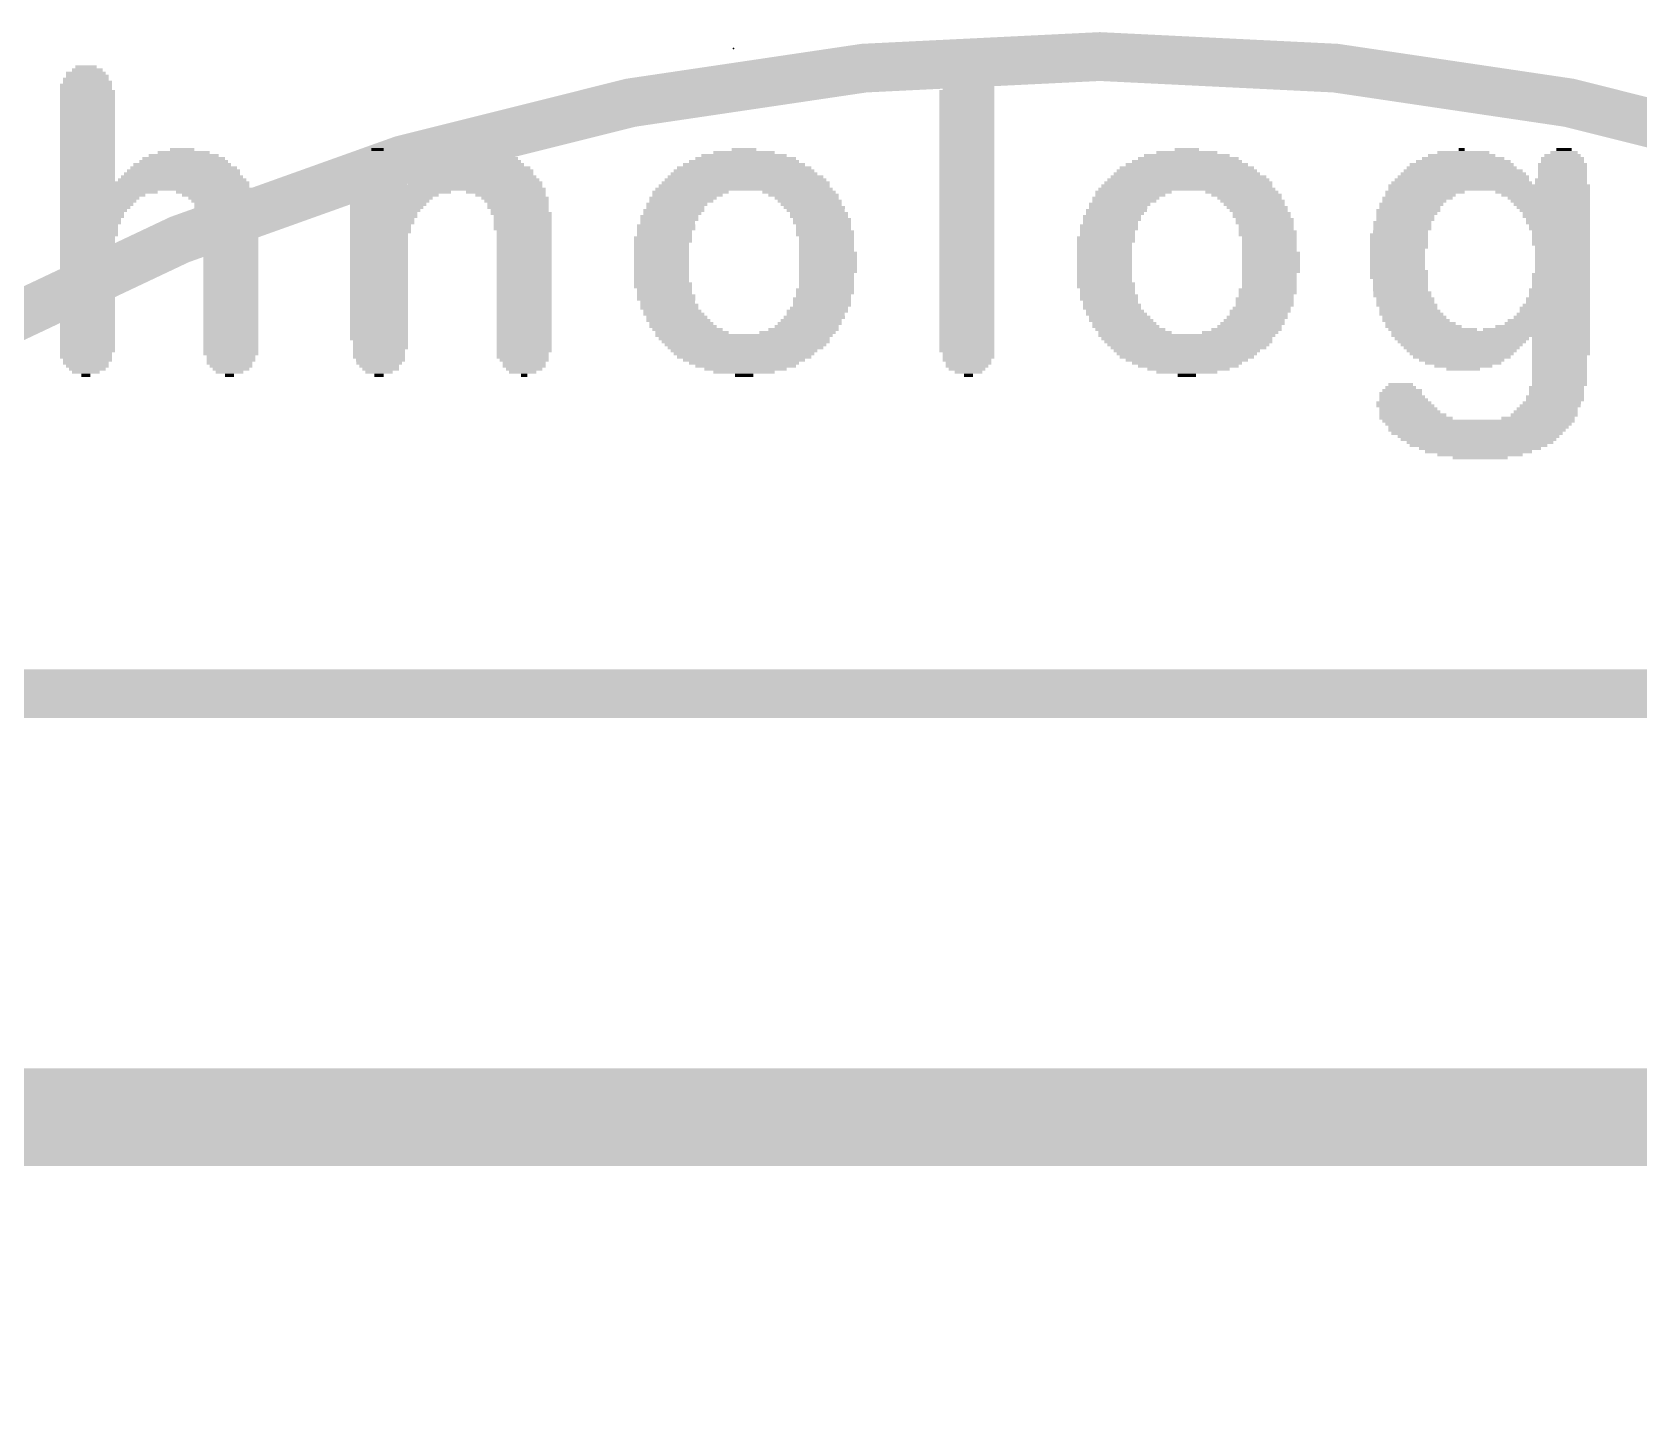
# Model space of a CAD drawing. Extents: x -53 to 61, y -36 to 25.
# Drawn here: x -15.87 to -9.19, y 1.36 to 7.05 of the extents above; entities that cross this region are included whole.
import ezdxf

# ---------------------------------------------------------------- set-up
doc = ezdxf.new("R2010")
doc.units = 0
for name, color, linetype in [('16', 132, 'CONTINUOUS'), ('21', 41, 'CONTINUOUS'), ('23', 53, 'CONTINUOUS'), ('51', 53, 'CONTINUOUS')]:
    doc.layers.add(name, color=color, linetype=linetype)

# ---------------------------------------------------------------- blocks, each defined once
blk = doc.blocks.new('RECT')
blk.add_solid([(-0.5, -0.5), (0.5, -0.5), (-0.5, 0.5), (0.5, 0.5)])

msp = doc.modelspace()

# ---------------------------------------------------------------- linework, layer by layer
at = {"layer": '16', "const_width": 0.4064}
msp.add_lwpolyline([(-21.16, 2.54), (24.5745, 2.54)], dxfattribs=at)
at = {"layer": '21', "const_width": 0.2032}
msp.add_lwpolyline([(-18.93, 4.302), (-3.93, 4.302)], dxfattribs=at)
at = {"layer": '23'}
msp.add_point((-12.954, 6.985), dxfattribs=at)
at = {"layer": '51', "const_width": 0.2032}
msp.add_lwpolyline([(-11.43, -13.048, 1), (-11.43, 6.952, 1), (-11.43, -13.048)], format="xyb", dxfattribs=at)

# ---------------------------------------------------------------- block references
at = {"layer": '21', "yscale": 0.0127}
for p, xscale in [((-15.6464, 6.8834), 0.1651), ((-15.6401, 6.8961), 0.127), ((-15.6464, 6.9088), 0.0889), ((-11.9761, 6.8834), 0.1651), ((-11.9825, 6.8961), 0.127), ((-11.9761, 6.9088), 0.0889), ((-15.6464, 6.8326), 0.2159), ((-15.6464, 6.8199), 0.2159), ((-15.6401, 6.8453), 0.2032), ((-15.6464, 6.858), 0.1905), ((-15.6401, 6.8707), 0.1778), ((-11.9825, 6.8453), 0.2032), ((-11.9761, 6.8326), 0.2159), ((-11.9761, 6.8199), 0.2159), ((-11.9825, 6.8707), 0.1778), ((-11.9761, 6.858), 0.1905), ((-15.6401, 6.8072), 0.2286), ((-15.6401, 6.7945), 0.2286), ((-15.6401, 6.7818), 0.2286), ((-15.6401, 6.7691), 0.2286), ((-15.6401, 6.7564), 0.2286), ((-15.6401, 6.7437), 0.2286), ((-11.9825, 6.8072), 0.2286), ((-11.9825, 6.7945), 0.2286), ((-11.9825, 6.7818), 0.2286), ((-11.9825, 6.7691), 0.2286), ((-11.9825, 6.7564), 0.2286), ((-11.9825, 6.7437), 0.2286), ((-15.6401, 6.731), 0.2286), ((-15.6401, 6.7183), 0.2286), ((-15.6401, 6.7056), 0.2286), ((-15.6401, 6.6929), 0.2286), ((-15.6401, 6.6802), 0.2286), ((-11.9825, 6.731), 0.2286), ((-11.9825, 6.7183), 0.2286), ((-11.9825, 6.7056), 0.2286), ((-11.9825, 6.6929), 0.2286), ((-11.9825, 6.6802), 0.2286), ((-15.6401, 6.6675), 0.2286), ((-15.6401, 6.6548), 0.2286), ((-15.6401, 6.6421), 0.2286), ((-15.6401, 6.6294), 0.2286), ((-15.6401, 6.6167), 0.2286), ((-11.9825, 6.6675), 0.2286), ((-11.9825, 6.6548), 0.2286), ((-11.9825, 6.6421), 0.2286), ((-11.9825, 6.6294), 0.2286), ((-11.9825, 6.6167), 0.2286), ((-15.6401, 6.604), 0.2286), ((-15.6401, 6.5913), 0.2286), ((-15.6401, 6.5786), 0.2286), ((-15.6401, 6.5659), 0.2286), ((-15.6401, 6.5532), 0.2286), ((-15.24, 6.5532), 0.2159), ((-15.2464, 6.5659), 0.1016), ((-14.4272, 6.5532), 0.1143), ((-14.4336, 6.5659), 0.0508), ((-14.0208, 6.5532), 0.2159), ((-14.0081, 6.5659), 0.0889), ((-12.9096, 6.5532), 0.254), ((-12.9096, 6.5659), 0.1016), ((-11.9825, 6.604), 0.2286), ((-11.9825, 6.5913), 0.2286), ((-11.9825, 6.5786), 0.2286), ((-11.9825, 6.5659), 0.2286), ((-11.9825, 6.5532), 0.2286), ((-11.0681, 6.5532), 0.254), ((-11.0681, 6.5659), 0.1016), ((-9.9187, 6.5532), 0.2159), ((-9.9251, 6.5659), 0.0254), ((-9.4996, 6.5532), 0.1143), ((-9.4996, 6.5659), 0.0635), ((-15.6401, 6.5405), 0.2286), ((-15.6401, 6.5278), 0.2286), ((-15.6401, 6.5151), 0.2286), ((-15.6401, 6.5024), 0.2286), ((-15.6401, 6.4897), 0.2286), ((-15.6401, 6.477), 0.2286), ((-15.24, 6.477), 0.4699), ((-15.24, 6.4897), 0.4445), ((-15.2464, 6.5024), 0.4064), ((-15.24, 6.5151), 0.3683), ((-15.24, 6.5278), 0.3429), ((-15.24, 6.5405), 0.2921), ((-14.4336, 6.5024), 0.2032), ((-14.4336, 6.4897), 0.2032), ((-14.4336, 6.477), 0.2032), ((-14.4336, 6.5278), 0.1778), ((-14.4336, 6.5151), 0.1778), ((-14.4336, 6.5405), 0.1524), ((-14.0272, 6.477), 0.4826), ((-14.0272, 6.4897), 0.4572), ((-14.0272, 6.5024), 0.4064), ((-14.0272, 6.5151), 0.381), ((-14.0208, 6.5278), 0.3429), ((-14.0208, 6.5405), 0.2921), ((-12.9096, 6.477), 0.5842), ((-12.9096, 6.4897), 0.5588), ((-12.9096, 6.5024), 0.508), ((-12.9096, 6.5151), 0.4572), ((-12.9032, 6.5278), 0.4191), ((-12.9096, 6.5405), 0.3556), ((-11.9825, 6.5405), 0.2286), ((-11.9825, 6.5278), 0.2286), ((-11.9825, 6.5151), 0.2286), ((-11.9825, 6.5024), 0.2286), ((-11.9825, 6.4897), 0.2286), ((-11.9825, 6.477), 0.2286), ((-11.0681, 6.477), 0.5842), ((-11.0681, 6.4897), 0.5588), ((-11.0681, 6.5024), 0.508), ((-11.0681, 6.5151), 0.4572), ((-11.0617, 6.5278), 0.4191), ((-11.0681, 6.5405), 0.3556), ((-9.9187, 6.477), 0.4953), ((-9.9251, 6.4897), 0.4572), ((-9.9251, 6.5024), 0.4318), ((-9.9187, 6.5151), 0.3937), ((-9.9187, 6.5278), 0.3429), ((-9.9251, 6.5405), 0.2794), ((-9.506, 6.5024), 0.2032), ((-9.506, 6.4897), 0.2032), ((-9.506, 6.477), 0.2032), ((-9.506, 6.5278), 0.1778), ((-9.506, 6.5151), 0.1778), ((-9.506, 6.5405), 0.1524), ((-15.6401, 6.4643), 0.2286), ((-15.6401, 6.4516), 0.2286), ((-15.6401, 6.4389), 0.2286), ((-15.3607, 6.4262), 0.7874), ((-15.3607, 6.4135), 0.7874), ((-15.2464, 6.4389), 0.5334), ((-15.2464, 6.4516), 0.508), ((-15.2464, 6.4643), 0.4826), ((-14.4336, 6.4262), 0.2286), ((-14.1478, 6.4135), 0.8001), ((-14.4336, 6.4643), 0.2032), ((-14.4272, 6.4516), 0.2159), ((-14.4272, 6.4389), 0.2159), ((-14.0272, 6.4262), 0.5588), ((-14.0335, 6.4389), 0.5461), ((-14.0335, 6.4516), 0.5207), ((-14.0335, 6.4643), 0.4953), ((-12.9096, 6.4135), 0.7112), ((-12.9032, 6.4262), 0.6985), ((-12.9032, 6.4389), 0.6731), ((-12.9032, 6.4516), 0.6477), ((-12.9096, 6.4643), 0.6096), ((-11.9825, 6.4643), 0.2286), ((-11.9825, 6.4516), 0.2286), ((-11.9825, 6.4389), 0.2286), ((-11.9825, 6.4262), 0.2286), ((-11.9825, 6.4135), 0.2286), ((-11.0681, 6.4135), 0.7112), ((-11.0617, 6.4262), 0.6985), ((-11.0617, 6.4389), 0.6731), ((-11.0617, 6.4516), 0.6477), ((-11.0681, 6.4643), 0.6096), ((-9.8108, 6.4135), 0.8382), ((-9.9251, 6.4262), 0.5842), ((-9.9251, 6.4389), 0.5588), ((-9.9187, 6.4516), 0.5461), ((-9.9187, 6.4643), 0.5207), ((-9.5123, 6.4389), 0.2159), ((-9.5123, 6.4262), 0.2159), ((-9.506, 6.4643), 0.2032), ((-9.506, 6.4516), 0.2032), ((-15.3543, 6.4008), 0.8001), ((-15.5512, 6.3881), 0.4064), ((-15.5766, 6.3754), 0.3556), ((-15.5893, 6.3627), 0.3302), ((-15.5956, 6.35), 0.3175), ((-15.113, 6.3881), 0.3175), ((-15.1003, 6.3754), 0.2921), ((-15.0813, 6.3627), 0.2794), ((-15.0749, 6.35), 0.2667), ((-14.1415, 6.4008), 0.8128), ((-14.3383, 6.3881), 0.4191), ((-14.3637, 6.3754), 0.3683), ((-14.3764, 6.3627), 0.3429), ((-14.3828, 6.35), 0.3302), ((-13.9002, 6.3881), 0.3302), ((-13.8811, 6.3754), 0.2921), ((-13.862, 6.3627), 0.2794), ((-13.8557, 6.35), 0.2667), ((-13.1636, 6.3627), 0.2794), ((-13.1699, 6.35), 0.2667), ((-13.1445, 6.3754), 0.2921), ((-13.1318, 6.3881), 0.3175), ((-12.9096, 6.4008), 0.7366), ((-12.681, 6.3881), 0.3048), ((-12.6619, 6.3754), 0.2921), ((-12.6492, 6.3627), 0.2667), ((-12.6365, 6.35), 0.2667), ((-11.9825, 6.4008), 0.2286), ((-11.9825, 6.3881), 0.2286), ((-11.9825, 6.3754), 0.2286), ((-11.9825, 6.3627), 0.2286), ((-11.9825, 6.35), 0.2286), ((-11.3221, 6.3627), 0.2794), ((-11.3284, 6.35), 0.2667), ((-11.303, 6.3754), 0.2921), ((-11.2903, 6.3881), 0.3175), ((-11.0681, 6.4008), 0.7366), ((-10.8395, 6.3881), 0.3048), ((-10.8204, 6.3754), 0.2921), ((-10.8077, 6.3627), 0.2667), ((-10.795, 6.35), 0.2667), ((-10.1092, 6.3627), 0.2921), ((-10.1219, 6.35), 0.2667), ((-10.0775, 6.3881), 0.3302), ((-10.0965, 6.3754), 0.2921), ((-9.8108, 6.4008), 0.8382), ((-9.5885, 6.3881), 0.3937), ((-9.5758, 6.3754), 0.3683), ((-9.5631, 6.3627), 0.3429), ((-9.5568, 6.35), 0.3302), ((-15.602, 6.3373), 0.3048), ((-15.6083, 6.3246), 0.2921), ((-15.6147, 6.3119), 0.2794), ((-15.621, 6.2992), 0.2667), ((-15.621, 6.2865), 0.2667), ((-15.0686, 6.3373), 0.254), ((-15.0686, 6.3246), 0.254), ((-15.0559, 6.3119), 0.254), ((-15.0559, 6.2992), 0.254), ((-15.0495, 6.2865), 0.2413), ((-14.3955, 6.3246), 0.3048), ((-14.4018, 6.3119), 0.2921), ((-14.4082, 6.2992), 0.2794), ((-14.4082, 6.2865), 0.2794), ((-14.3891, 6.3373), 0.3175), ((-13.8494, 6.3373), 0.254), ((-13.8494, 6.3246), 0.254), ((-13.8367, 6.2992), 0.254), ((-13.843, 6.3119), 0.2413), ((-13.8303, 6.2865), 0.2413), ((-13.2207, 6.2865), 0.2413), ((-13.2017, 6.3119), 0.254), ((-13.208, 6.2992), 0.2413), ((-13.189, 6.3373), 0.254), ((-13.1953, 6.3246), 0.2413), ((-12.6302, 6.3373), 0.254), ((-12.6174, 6.3246), 0.254), ((-12.6111, 6.3119), 0.2413), ((-12.5984, 6.2992), 0.2413), ((-12.5984, 6.2865), 0.2413), ((-11.9825, 6.3373), 0.2286), ((-11.9825, 6.3246), 0.2286), ((-11.9825, 6.3119), 0.2286), ((-11.9825, 6.2992), 0.2286), ((-11.9825, 6.2865), 0.2286), ((-11.3792, 6.2865), 0.2413), ((-11.3602, 6.3119), 0.254), ((-11.3665, 6.2992), 0.2413), ((-11.3475, 6.3373), 0.254), ((-11.3538, 6.3246), 0.2413), ((-10.7887, 6.3373), 0.254), ((-10.7759, 6.3246), 0.254), ((-10.7696, 6.3119), 0.2413), ((-10.7569, 6.2992), 0.2413), ((-10.7569, 6.2865), 0.2413), ((-10.1537, 6.2992), 0.254), ((-10.1473, 6.3119), 0.2667), ((-10.16, 6.2865), 0.2413), ((-10.1346, 6.3373), 0.2667), ((-10.141, 6.3246), 0.254), ((-9.5504, 6.3373), 0.3175), ((-9.5441, 6.3246), 0.3048), ((-9.5377, 6.3119), 0.2921), ((-9.5313, 6.2992), 0.2794), ((-9.5313, 6.2865), 0.2794), ((-15.6274, 6.2738), 0.254), ((-15.6274, 6.2611), 0.254), ((-15.6337, 6.2484), 0.2413), ((-15.6337, 6.2357), 0.2413), ((-15.6337, 6.223), 0.2413), ((-15.6337, 6.2103), 0.2413), ((-15.0495, 6.2738), 0.2413), ((-15.0495, 6.2611), 0.2413), ((-15.0495, 6.2484), 0.2413), ((-15.0495, 6.2357), 0.2413), ((-15.0432, 6.223), 0.2286), ((-15.0432, 6.2103), 0.2286), ((-14.4145, 6.2738), 0.2667), ((-14.4145, 6.2611), 0.2667), ((-14.4209, 6.2484), 0.254), ((-14.4209, 6.2357), 0.254), ((-14.4209, 6.223), 0.254), ((-14.4272, 6.2103), 0.2413), ((-13.8303, 6.2738), 0.2413), ((-13.8303, 6.2611), 0.2413), ((-13.8303, 6.2484), 0.2413), ((-13.8303, 6.2357), 0.2413), ((-13.8239, 6.223), 0.2286), ((-13.8239, 6.2103), 0.2286), ((-13.2398, 6.223), 0.2286), ((-13.2398, 6.2103), 0.2286), ((-13.2334, 6.2484), 0.2413), ((-13.2334, 6.2357), 0.2413), ((-13.2207, 6.2738), 0.2413), ((-13.2271, 6.2611), 0.2286), ((-12.5857, 6.2738), 0.2413), ((-12.5857, 6.2611), 0.2413), ((-12.5793, 6.2484), 0.2286), ((-12.5793, 6.2357), 0.2286), ((-12.573, 6.223), 0.2413), ((-12.573, 6.2103), 0.2413), ((-11.9825, 6.2738), 0.2286), ((-11.9825, 6.2611), 0.2286), ((-11.9825, 6.2484), 0.2286), ((-11.9825, 6.2357), 0.2286), ((-11.9825, 6.223), 0.2286), ((-11.9825, 6.2103), 0.2286), ((-11.3983, 6.223), 0.2286), ((-11.3983, 6.2103), 0.2286), ((-11.3919, 6.2484), 0.2413), ((-11.3919, 6.2357), 0.2413), ((-11.3792, 6.2738), 0.2413), ((-11.3856, 6.2611), 0.2286), ((-10.7442, 6.2738), 0.2413), ((-10.7442, 6.2611), 0.2413), ((-10.7378, 6.2484), 0.2286), ((-10.7378, 6.2357), 0.2286), ((-10.7315, 6.223), 0.2413), ((-10.7315, 6.2103), 0.2413), ((-10.1854, 6.2103), 0.2413), ((-10.1727, 6.2611), 0.2413), ((-10.1727, 6.2484), 0.2413), ((-10.1727, 6.2357), 0.2413), ((-10.1791, 6.223), 0.2286), ((-10.16, 6.2738), 0.2413), ((-9.525, 6.2738), 0.2667), ((-9.525, 6.2611), 0.2667), ((-9.5187, 6.2484), 0.254), ((-9.5187, 6.2357), 0.254), ((-9.5123, 6.223), 0.2413), ((-9.5123, 6.2103), 0.2413), ((-15.6401, 6.1976), 0.2286), ((-15.6401, 6.1849), 0.2286), ((-15.6401, 6.1722), 0.2286), ((-15.6401, 6.1595), 0.2286), ((-15.6401, 6.1468), 0.2286), ((-15.0432, 6.1976), 0.2286), ((-15.0432, 6.1849), 0.2286), ((-15.0432, 6.1722), 0.2286), ((-15.0432, 6.1595), 0.2286), ((-15.0432, 6.1468), 0.2286), ((-14.4272, 6.1976), 0.2413), ((-14.4272, 6.1849), 0.2413), ((-14.4272, 6.1722), 0.2413), ((-14.4272, 6.1595), 0.2413), ((-14.4272, 6.1468), 0.2413), ((-13.8239, 6.1976), 0.2286), ((-13.8239, 6.1849), 0.2286), ((-13.8239, 6.1722), 0.2286), ((-13.8239, 6.1595), 0.2286), ((-13.8239, 6.1468), 0.2286), ((-13.2525, 6.1722), 0.2286), ((-13.2525, 6.1595), 0.2286), ((-13.2525, 6.1468), 0.2286), ((-13.2461, 6.1976), 0.2413), ((-13.2461, 6.1849), 0.2413), ((-12.5667, 6.1976), 0.2286), ((-12.5667, 6.1849), 0.2286), ((-12.5667, 6.1722), 0.2286), ((-12.5667, 6.1595), 0.2286), ((-12.5667, 6.1468), 0.2286), ((-11.9825, 6.1976), 0.2286), ((-11.9825, 6.1849), 0.2286), ((-11.9825, 6.1722), 0.2286), ((-11.9825, 6.1595), 0.2286), ((-11.9825, 6.1468), 0.2286), ((-11.4046, 6.1976), 0.2413), ((-11.4046, 6.1849), 0.2413), ((-11.4109, 6.1722), 0.2286), ((-11.4109, 6.1595), 0.2286), ((-11.4109, 6.1468), 0.2286), ((-10.7252, 6.1976), 0.2286), ((-10.7252, 6.1849), 0.2286), ((-10.7252, 6.1722), 0.2286), ((-10.7252, 6.1595), 0.2286), ((-10.7252, 6.1468), 0.2286), ((-10.1918, 6.1468), 0.2286), ((-10.1854, 6.1976), 0.2413), ((-10.1854, 6.1849), 0.2413), ((-10.1854, 6.1722), 0.2413), ((-10.1854, 6.1595), 0.2413), ((-9.5123, 6.1976), 0.2413), ((-9.5123, 6.1849), 0.2413), ((-9.5123, 6.1722), 0.2413), ((-9.506, 6.1595), 0.2286), ((-9.506, 6.1468), 0.2286), ((-15.6401, 6.1341), 0.2286), ((-15.6401, 6.1214), 0.2286), ((-15.6401, 6.1087), 0.2286), ((-15.6401, 6.096), 0.2286), ((-15.6401, 6.0833), 0.2286), ((-15.0432, 6.1341), 0.2286), ((-15.0432, 6.1214), 0.2286), ((-15.0432, 6.1087), 0.2286), ((-15.0432, 6.096), 0.2286), ((-15.0432, 6.0833), 0.2286), ((-14.4272, 6.1341), 0.2413), ((-14.4272, 6.1214), 0.2413), ((-14.4272, 6.1087), 0.2413), ((-14.4272, 6.096), 0.2413), ((-14.4272, 6.0833), 0.2413), ((-13.8239, 6.1341), 0.2286), ((-13.8239, 6.1214), 0.2286), ((-13.8239, 6.1087), 0.2286), ((-13.8239, 6.096), 0.2286), ((-13.8239, 6.0833), 0.2286), ((-13.2525, 6.1341), 0.2286), ((-13.2525, 6.1214), 0.2286), ((-13.2525, 6.1087), 0.2286), ((-13.2525, 6.096), 0.2286), ((-13.2525, 6.0833), 0.2286), ((-12.5603, 6.1341), 0.2413), ((-12.5603, 6.1214), 0.2413), ((-12.5603, 6.1087), 0.2413), ((-12.5603, 6.096), 0.2413), ((-12.5603, 6.0833), 0.2413), ((-11.9825, 6.1341), 0.2286), ((-11.9825, 6.1214), 0.2286), ((-11.9825, 6.1087), 0.2286), ((-11.9825, 6.096), 0.2286), ((-11.9825, 6.0833), 0.2286), ((-11.4109, 6.1341), 0.2286), ((-11.4109, 6.1214), 0.2286), ((-11.4109, 6.1087), 0.2286), ((-11.4109, 6.096), 0.2286), ((-11.4109, 6.0833), 0.2286), ((-10.7188, 6.1341), 0.2413), ((-10.7188, 6.1214), 0.2413), ((-10.7188, 6.1087), 0.2413), ((-10.7188, 6.096), 0.2413), ((-10.7188, 6.0833), 0.2413), ((-10.1918, 6.1341), 0.2286), ((-10.1918, 6.1214), 0.2286), ((-10.1918, 6.1087), 0.2286), ((-10.1918, 6.096), 0.2286), ((-10.1918, 6.0833), 0.2286), ((-9.506, 6.1341), 0.2286), ((-9.506, 6.1214), 0.2286), ((-9.506, 6.1087), 0.2286), ((-9.506, 6.096), 0.2286), ((-9.506, 6.0833), 0.2286), ((-15.6401, 6.0706), 0.2286), ((-15.6401, 6.0579), 0.2286), ((-15.6401, 6.0452), 0.2286), ((-15.6401, 6.0325), 0.2286), ((-15.6401, 6.0198), 0.2286), ((-15.6401, 6.0071), 0.2286), ((-15.0432, 6.0706), 0.2286), ((-15.0432, 6.0579), 0.2286), ((-15.0432, 6.0452), 0.2286), ((-15.0432, 6.0325), 0.2286), ((-15.0432, 6.0198), 0.2286), ((-15.0432, 6.0071), 0.2286), ((-14.4272, 6.0706), 0.2413), ((-14.4272, 6.0579), 0.2413), ((-14.4272, 6.0452), 0.2413), ((-14.4272, 6.0325), 0.2413), ((-14.4272, 6.0198), 0.2413), ((-14.4272, 6.0071), 0.2413), ((-13.8239, 6.0706), 0.2286), ((-13.8239, 6.0579), 0.2286), ((-13.8239, 6.0452), 0.2286), ((-13.8239, 6.0325), 0.2286), ((-13.8239, 6.0198), 0.2286), ((-13.8239, 6.0071), 0.2286), ((-13.2525, 6.0706), 0.2286), ((-13.2525, 6.0579), 0.2286), ((-13.2525, 6.0452), 0.2286), ((-13.2525, 6.0325), 0.2286), ((-13.2525, 6.0198), 0.2286), ((-13.2461, 6.0071), 0.2413), ((-12.5667, 6.0452), 0.2286), ((-12.5667, 6.0325), 0.2286), ((-12.5667, 6.0198), 0.2286), ((-12.5667, 6.0071), 0.2286), ((-12.5603, 6.0706), 0.2413), ((-12.5603, 6.0579), 0.2413), ((-11.9825, 6.0706), 0.2286), ((-11.9825, 6.0579), 0.2286), ((-11.9825, 6.0452), 0.2286), ((-11.9825, 6.0325), 0.2286), ((-11.9825, 6.0198), 0.2286), ((-11.9825, 6.0071), 0.2286), ((-11.4109, 6.0706), 0.2286), ((-11.4109, 6.0579), 0.2286), ((-11.4109, 6.0452), 0.2286), ((-11.4109, 6.0325), 0.2286), ((-11.4109, 6.0198), 0.2286), ((-11.4046, 6.0071), 0.2413), ((-10.7252, 6.0452), 0.2286), ((-10.7252, 6.0325), 0.2286), ((-10.7252, 6.0198), 0.2286), ((-10.7252, 6.0071), 0.2286), ((-10.7188, 6.0706), 0.2413), ((-10.7188, 6.0579), 0.2413), ((-10.1918, 6.0706), 0.2286), ((-10.1854, 6.0579), 0.2413), ((-10.1854, 6.0452), 0.2413), ((-10.1854, 6.0325), 0.2413), ((-10.1791, 6.0198), 0.2286), ((-10.1791, 6.0071), 0.2286), ((-9.5123, 6.0452), 0.2413), ((-9.5123, 6.0325), 0.2413), ((-9.5123, 6.0198), 0.2413), ((-9.5123, 6.0071), 0.2413), ((-9.506, 6.0706), 0.2286), ((-9.506, 6.0579), 0.2286), ((-15.6401, 5.9944), 0.2286), ((-15.6401, 5.9817), 0.2286), ((-15.6401, 5.969), 0.2286), ((-15.6401, 5.9563), 0.2286), ((-15.6401, 5.9436), 0.2286), ((-15.0432, 5.9944), 0.2286), ((-15.0432, 5.9817), 0.2286), ((-15.0432, 5.969), 0.2286), ((-15.0432, 5.9563), 0.2286), ((-15.0432, 5.9436), 0.2286), ((-14.4272, 5.9944), 0.2413), ((-14.4272, 5.9817), 0.2413), ((-14.4272, 5.969), 0.2413), ((-14.4272, 5.9563), 0.2413), ((-14.4272, 5.9436), 0.2413), ((-13.8239, 5.9944), 0.2286), ((-13.8239, 5.9817), 0.2286), ((-13.8239, 5.969), 0.2286), ((-13.8239, 5.9563), 0.2286), ((-13.8239, 5.9436), 0.2286), ((-13.2461, 5.9944), 0.2413), ((-13.2398, 5.9817), 0.2286), ((-13.2398, 5.969), 0.2286), ((-13.2334, 5.9563), 0.2413), ((-13.2334, 5.9436), 0.2413), ((-12.5857, 5.9436), 0.2413), ((-12.573, 5.9817), 0.2413), ((-12.573, 5.969), 0.2413), ((-12.5793, 5.9563), 0.2286), ((-12.5667, 5.9944), 0.2286), ((-11.9825, 5.9944), 0.2286), ((-11.9825, 5.9817), 0.2286), ((-11.9825, 5.969), 0.2286), ((-11.9825, 5.9563), 0.2286), ((-11.9825, 5.9436), 0.2286), ((-11.4046, 5.9944), 0.2413), ((-11.3983, 5.9817), 0.2286), ((-11.3983, 5.969), 0.2286), ((-11.3919, 5.9563), 0.2413), ((-11.3919, 5.9436), 0.2413), ((-10.7442, 5.9436), 0.2413), ((-10.7315, 5.9817), 0.2413), ((-10.7315, 5.969), 0.2413), ((-10.7378, 5.9563), 0.2286), ((-10.7252, 5.9944), 0.2286), ((-10.1791, 5.9944), 0.2286), ((-10.1791, 5.9817), 0.2286), ((-10.1727, 5.969), 0.2413), ((-10.1727, 5.9563), 0.2413), ((-10.16, 5.9436), 0.2413), ((-9.525, 5.9436), 0.2667), ((-9.5187, 5.9817), 0.254), ((-9.5187, 5.969), 0.254), ((-9.5187, 5.9563), 0.254), ((-9.5123, 5.9944), 0.2413), ((-15.6401, 5.9309), 0.2286), ((-15.6401, 5.9182), 0.2286), ((-15.6401, 5.9055), 0.2286), ((-15.6401, 5.8928), 0.2286), ((-15.6401, 5.8801), 0.2286), ((-15.0432, 5.9309), 0.2286), ((-15.0432, 5.9182), 0.2286), ((-15.0432, 5.9055), 0.2286), ((-15.0432, 5.8928), 0.2286), ((-15.0432, 5.8801), 0.2286), ((-14.4272, 5.9309), 0.2413), ((-14.4272, 5.9182), 0.2413), ((-14.4272, 5.9055), 0.2413), ((-14.4272, 5.8928), 0.2413), ((-14.4272, 5.8801), 0.2413), ((-13.8239, 5.9309), 0.2286), ((-13.8239, 5.9182), 0.2286), ((-13.8239, 5.9055), 0.2286), ((-13.8239, 5.8928), 0.2286), ((-13.8239, 5.8801), 0.2286), ((-13.2271, 5.9309), 0.2286), ((-13.2207, 5.9182), 0.2413), ((-13.2207, 5.9055), 0.2413), ((-13.2017, 5.8801), 0.254), ((-13.208, 5.8928), 0.2413), ((-12.6048, 5.8928), 0.254), ((-12.6111, 5.8801), 0.2413), ((-12.5984, 5.9055), 0.2413), ((-12.5857, 5.9309), 0.2413), ((-12.5857, 5.9182), 0.2413), ((-11.9825, 5.9309), 0.2286), ((-11.9825, 5.9182), 0.2286), ((-11.9825, 5.9055), 0.2286), ((-11.9825, 5.8928), 0.2286), ((-11.9825, 5.8801), 0.2286), ((-11.3856, 5.9309), 0.2286), ((-11.3792, 5.9182), 0.2413), ((-11.3792, 5.9055), 0.2413), ((-11.3602, 5.8801), 0.254), ((-11.3665, 5.8928), 0.2413), ((-10.7633, 5.8928), 0.254), ((-10.7696, 5.8801), 0.2413), ((-10.7569, 5.9055), 0.2413), ((-10.7442, 5.9309), 0.2413), ((-10.7442, 5.9182), 0.2413), ((-10.1537, 5.9182), 0.254), ((-10.16, 5.9309), 0.2413), ((-10.141, 5.8928), 0.254), ((-10.1346, 5.8801), 0.2667), ((-10.1473, 5.9055), 0.2413), ((-9.5441, 5.8801), 0.3048), ((-9.5377, 5.9055), 0.2921), ((-9.5377, 5.8928), 0.2921), ((-9.5313, 5.9182), 0.2794), ((-9.525, 5.9309), 0.2667), ((-15.6401, 5.8674), 0.2286), ((-15.6401, 5.8547), 0.2286), ((-15.6401, 5.842), 0.2286), ((-15.6401, 5.8293), 0.2286), ((-15.6401, 5.8166), 0.2286), ((-15.0432, 5.8674), 0.2286), ((-15.0432, 5.8547), 0.2286), ((-15.0432, 5.842), 0.2286), ((-15.0432, 5.8293), 0.2286), ((-15.0432, 5.8166), 0.2286), ((-14.4272, 5.8674), 0.2413), ((-14.4272, 5.8547), 0.2413), ((-14.4272, 5.842), 0.2413), ((-14.4272, 5.8293), 0.2413), ((-14.4272, 5.8166), 0.2413), ((-13.8239, 5.8674), 0.2286), ((-13.8239, 5.8547), 0.2286), ((-13.8239, 5.842), 0.2286), ((-13.8239, 5.8293), 0.2286), ((-13.8239, 5.8166), 0.2286), ((-13.189, 5.8674), 0.254), ((-13.1826, 5.8547), 0.2667), ((-13.1699, 5.842), 0.2667), ((-13.1636, 5.8293), 0.2794), ((-13.1445, 5.8166), 0.2921), ((-12.6619, 5.8166), 0.2921), ((-12.6492, 5.8293), 0.2667), ((-12.6365, 5.842), 0.2667), ((-12.6302, 5.8547), 0.254), ((-12.6174, 5.8674), 0.254), ((-11.9825, 5.8674), 0.2286), ((-11.9825, 5.8547), 0.2286), ((-11.9825, 5.842), 0.2286), ((-11.9825, 5.8293), 0.2286), ((-11.9825, 5.8166), 0.2286), ((-11.3475, 5.8674), 0.254), ((-11.3411, 5.8547), 0.2667), ((-11.3284, 5.842), 0.2667), ((-11.3221, 5.8293), 0.2794), ((-11.303, 5.8166), 0.2921), ((-10.8204, 5.8166), 0.2921), ((-10.8077, 5.8293), 0.2667), ((-10.795, 5.842), 0.2667), ((-10.7887, 5.8547), 0.254), ((-10.7759, 5.8674), 0.254), ((-10.1219, 5.8674), 0.2667), ((-10.1156, 5.8547), 0.2794), ((-10.0965, 5.842), 0.2921), ((-10.0838, 5.8293), 0.3175), ((-10.0457, 5.8166), 0.3683), ((-9.6139, 5.8166), 0.4445), ((-9.5885, 5.8293), 0.3937), ((-9.5694, 5.842), 0.3556), ((-9.5631, 5.8547), 0.3429), ((-9.5504, 5.8674), 0.3175), ((-15.6401, 5.8039), 0.2286), ((-15.6401, 5.7912), 0.2286), ((-15.6401, 5.7785), 0.2286), ((-15.6401, 5.7658), 0.2286), ((-15.6401, 5.7531), 0.2286), ((-15.6401, 5.7404), 0.2286), ((-15.0432, 5.8039), 0.2286), ((-15.0432, 5.7912), 0.2286), ((-15.0432, 5.7785), 0.2286), ((-15.0432, 5.7658), 0.2286), ((-15.0432, 5.7531), 0.2286), ((-15.0432, 5.7404), 0.2286), ((-14.4272, 5.8039), 0.2413), ((-14.4272, 5.7912), 0.2413), ((-14.4272, 5.7785), 0.2413), ((-14.4209, 5.7658), 0.2286), ((-14.4209, 5.7531), 0.2286), ((-14.4209, 5.7404), 0.2286), ((-13.8239, 5.8039), 0.2286), ((-13.8239, 5.7912), 0.2286), ((-13.8239, 5.7785), 0.2286), ((-13.8239, 5.7658), 0.2286), ((-13.8239, 5.7531), 0.2286), ((-13.8239, 5.7404), 0.2286), ((-13.1255, 5.8039), 0.3048), ((-12.9096, 5.7912), 0.7366), ((-12.9096, 5.7785), 0.7112), ((-12.9032, 5.7658), 0.6985), ((-12.9032, 5.7531), 0.6731), ((-12.9032, 5.7404), 0.6477), ((-12.6873, 5.8039), 0.3175), ((-11.9825, 5.8039), 0.2286), ((-11.9825, 5.7912), 0.2286), ((-11.9825, 5.7785), 0.2286), ((-11.9825, 5.7658), 0.2286), ((-11.9825, 5.7531), 0.2286), ((-11.9825, 5.7404), 0.2286), ((-11.284, 5.8039), 0.3048), ((-11.0681, 5.7912), 0.7366), ((-11.0681, 5.7785), 0.7112), ((-11.0617, 5.7658), 0.6985), ((-11.0617, 5.7531), 0.6731), ((-11.0617, 5.7404), 0.6477), ((-10.8458, 5.8039), 0.3175), ((-9.8044, 5.8039), 0.8255), ((-9.8044, 5.7912), 0.8255), ((-9.9251, 5.7785), 0.5588), ((-9.9251, 5.7658), 0.5334), ((-9.9251, 5.7531), 0.508), ((-9.9251, 5.7404), 0.4826), ((-9.5123, 5.7785), 0.2413), ((-9.5123, 5.7658), 0.2413), ((-9.5123, 5.7531), 0.2413), ((-9.5123, 5.7404), 0.2413), ((-15.6401, 5.7277), 0.2286), ((-15.6464, 5.715), 0.2159), ((-15.6464, 5.7023), 0.2159), ((-15.6401, 5.6896), 0.2032), ((-15.6464, 5.6769), 0.1905), ((-15.0432, 5.7277), 0.2286), ((-15.0432, 5.715), 0.2286), ((-15.0432, 5.7023), 0.2032), ((-15.0432, 5.6896), 0.2032), ((-15.0495, 5.6769), 0.1905), ((-14.4272, 5.7277), 0.2159), ((-14.4272, 5.715), 0.2159), ((-14.4272, 5.7023), 0.2159), ((-14.4209, 5.6896), 0.2032), ((-14.4272, 5.6769), 0.1905), ((-13.8303, 5.715), 0.2159), ((-13.8303, 5.7023), 0.2159), ((-13.8239, 5.7277), 0.2286), ((-13.8239, 5.6896), 0.2032), ((-13.8239, 5.6769), 0.1778), ((-12.9096, 5.7277), 0.6096), ((-12.9096, 5.715), 0.5842), ((-12.9096, 5.7023), 0.5588), ((-12.9096, 5.6896), 0.508), ((-12.9096, 5.6769), 0.4572), ((-11.9825, 5.7277), 0.2286), ((-11.9761, 5.715), 0.2159), ((-11.9761, 5.7023), 0.2159), ((-11.9825, 5.6896), 0.2032), ((-11.9761, 5.6769), 0.1905), ((-11.0681, 5.7277), 0.6096), ((-11.0681, 5.715), 0.5842), ((-11.0681, 5.7023), 0.5588), ((-11.0681, 5.6896), 0.508), ((-11.0681, 5.6769), 0.4572), ((-9.9251, 5.7277), 0.4572), ((-9.9251, 5.715), 0.4318), ((-9.9251, 5.7023), 0.4064), ((-9.9251, 5.6896), 0.3556), ((-9.9187, 5.6769), 0.3175), ((-9.5187, 5.7023), 0.2286), ((-9.5187, 5.6896), 0.2286), ((-9.5187, 5.6769), 0.2286), ((-9.5123, 5.7277), 0.2413), ((-9.5123, 5.715), 0.2413), ((-15.6401, 5.6642), 0.1778), ((-15.6401, 5.6515), 0.1524), ((-15.6464, 5.6388), 0.1143), ((-15.6464, 5.6261), 0.0381), ((-15.0432, 5.6642), 0.1778), ((-15.0432, 5.6515), 0.1524), ((-15.0495, 5.6388), 0.1143), ((-15.0495, 5.6261), 0.0381), ((-14.4272, 5.6642), 0.1651), ((-14.4209, 5.6515), 0.1524), ((-14.4272, 5.6388), 0.1143), ((-14.4272, 5.6261), 0.0381), ((-13.8239, 5.6642), 0.1778), ((-13.8239, 5.6515), 0.1524), ((-13.8303, 5.6388), 0.1143), ((-13.8239, 5.6261), 0.0254), ((-12.9032, 5.6642), 0.4191), ((-12.9032, 5.6515), 0.3429), ((-12.9096, 5.6388), 0.254), ((-12.9096, 5.6261), 0.0762), ((-11.9825, 5.6642), 0.1778), ((-11.9825, 5.6515), 0.1524), ((-11.9761, 5.6388), 0.1143), ((-11.9761, 5.6261), 0.0381), ((-11.0617, 5.6642), 0.4191), ((-11.0617, 5.6515), 0.3429), ((-11.0681, 5.6388), 0.254), ((-11.0681, 5.6261), 0.0762), ((-9.9187, 5.6642), 0.2413), ((-9.9187, 5.6515), 0.1397), ((-9.5187, 5.6642), 0.2286), ((-9.5187, 5.6515), 0.2286), ((-9.5187, 5.6388), 0.2286), ((-9.5187, 5.6261), 0.2286), ((-9.5187, 5.6134), 0.2286), ((-10.1791, 5.5499), 0.1778), ((-10.1727, 5.5626), 0.1651), ((-10.1791, 5.5753), 0.127), ((-10.1791, 5.588), 0.1016), ((-9.5313, 5.5753), 0.2286), ((-9.5313, 5.5626), 0.2286), ((-9.5313, 5.5499), 0.2286), ((-9.5187, 5.6007), 0.2286), ((-9.5187, 5.588), 0.2286), ((-10.1664, 5.5118), 0.2286), ((-10.16, 5.4991), 0.2413), ((-10.1727, 5.5372), 0.1905), ((-10.1664, 5.5245), 0.2032), ((-10.141, 5.4737), 0.254), ((-10.1473, 5.4864), 0.2413), ((-9.5758, 5.4737), 0.2667), ((-9.5694, 5.4864), 0.254), ((-9.5568, 5.4991), 0.254), ((-9.5504, 5.5118), 0.2413), ((-9.5377, 5.5372), 0.2413), ((-9.5377, 5.5245), 0.2413), ((-10.1283, 5.461), 0.2794), ((-10.1156, 5.4483), 0.3048), ((-9.8552, 5.4356), 0.8001), ((-9.8552, 5.4229), 0.7747), ((-9.8552, 5.4102), 0.7493), ((-9.6075, 5.4483), 0.3048), ((-9.5822, 5.461), 0.2794), ((-9.8616, 5.3975), 0.7366), ((-9.8616, 5.3848), 0.7112), ((-9.8552, 5.3721), 0.6731), ((-9.8552, 5.3594), 0.6477), ((-9.8489, 5.3467), 0.6096), ((-9.8552, 5.334), 0.5715), ((-9.8489, 5.3213), 0.508), ((-9.8552, 5.3086), 0.4445), ((-9.8489, 5.2959), 0.3556), ((-9.8489, 5.2832), 0.2286)]:
    msp.add_blockref('RECT', p, dxfattribs=dict(at, xscale=xscale))

doc.saveas('drawing.dxf')
